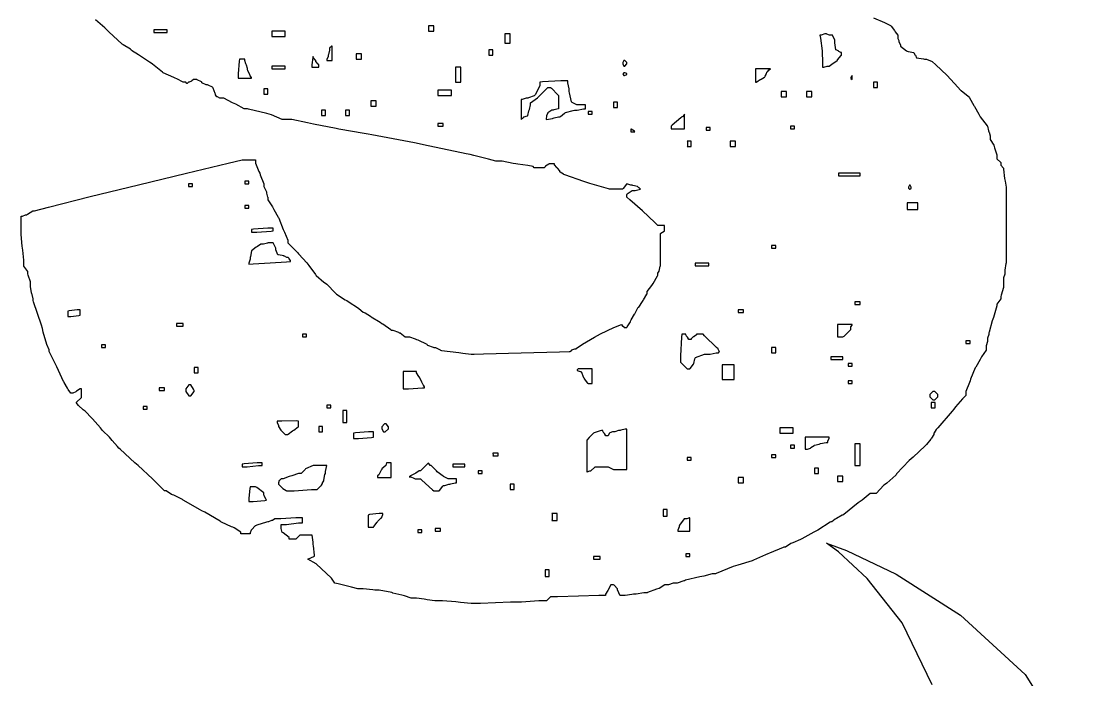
# Model space of a CAD drawing. Extents: x 58 to 299, y 50 to 312.
# Drawn here: x 155.01 to 182.75, y 163.55 to 180.89 of the extents above; entities that cross this region are included whole.
import ezdxf

# ---------------------------------------------------------------- set-up
doc = ezdxf.new("R2010")
doc.units = 0
doc.header["$MEASUREMENT"] = 0

msp = doc.modelspace()

# ---------------------------------------------------------------- linework, layer by layer
at = {"color": 40}
msp.add_lwpolyline([(177.447, 180.976), (177.734, 180.848), (177.896, 180.773), (177.906, 180.763), (177.914, 180.755), (178.002, 180.64), (178.012, 180.622), (178.02, 180.606), (178.083, 180.513), (178.083, 180.482), (178.083, 180.446), (178.083, 180.429), (178.117, 180.376), (178.117, 180.376), (178.117, 180.341), (178.153, 180.261), (178.153, 180.233), (178.161, 180.225), (178.311, 180.103), (178.329, 180.093), (178.355, 180.085), (178.506, 180.057), (178.506, 180.057), (178.506, 180.057), (178.532, 179.997), (178.542, 179.987), (178.55, 179.987), (178.576, 179.917), (178.576, 179.917), (178.576, 179.917), (178.761, 179.891), (178.788, 179.881), (178.84, 179.881), (178.989, 179.82), (178.999, 179.81), (179.077, 179.74), (179.382, 179.454), (179.669, 179.15), (179.74, 179.071), (179.757, 179.062), (179.935, 178.912), (179.953, 178.894), (179.969, 178.868), (180.084, 178.664), (180.093, 178.646), (180.101, 178.638), (180.216, 178.435), (180.233, 178.399), (180.251, 178.365), (180.436, 178.127), (180.446, 178.117), (180.446, 178.117), (180.472, 177.994), (180.482, 177.976), (180.49, 177.96), (180.516, 177.867), (180.516, 177.836), (180.516, 177.774), (180.613, 177.624), (180.622, 177.588), (180.63, 177.553), (180.692, 177.369), (180.692, 177.307), (180.692, 177.263), (180.799, 177.163), (180.799, 177.13), (180.799, 177.096), (180.869, 177.016), (180.869, 176.988), (180.869, 176.988), (180.895, 176.742), (180.905, 176.706), (180.913, 176.671), (180.939, 176.513), (180.939, 176.459), (180.939, 176.213), (180.939, 175.657), (180.939, 175.471), (180.939, 175.234), (180.939, 174.698), (180.939, 174.519), (180.929, 174.502), (180.905, 174.33), (180.905, 174.272), (180.905, 174.228), (180.869, 174.129), (180.869, 174.096), (180.869, 174.061), (180.869, 173.955), (180.869, 173.955), (180.869, 173.877), (180.807, 173.673), (180.799, 173.637), (180.799, 173.576), (180.692, 173.437), (180.692, 173.39), (180.692, 173.39), (180.604, 173.082), (180.586, 173.038), (180.569, 172.993), (180.49, 172.703), (180.482, 172.685), (180.482, 172.641), (180.446, 172.541), (180.446, 172.508), (180.446, 172.456), (180.41, 172.336), (180.41, 172.296), (180.41, 172.226), (180.286, 172.051), (180.269, 172.015), (180.251, 171.981), (180.137, 171.777), (180.129, 171.767), (180.119, 171.759), (180.003, 171.458), (179.987, 171.414), (179.969, 171.37), (179.881, 171.138), (179.881, 171.061), (179.881, 171.034), (179.789, 170.948), (179.608, 170.736), (179.564, 170.674), (179.52, 170.622), (179.139, 170.181), (179.105, 170.145), (179.095, 170.137), (179.043, 170.048), (179.035, 170.039), (179.035, 170.004), (178.973, 169.908), (178.965, 169.898), (178.955, 169.88), (178.84, 169.74), (178.822, 169.722), (178.805, 169.704), (178.488, 169.413), (178.435, 169.369), (178.381, 169.325), (178.055, 168.972), (178.047, 168.945), (178.037, 168.936), (177.799, 168.726), (177.764, 168.698), (177.72, 168.672), (177.515, 168.451), (177.447, 168.451), (177.359, 168.451), (177.147, 168.275), (177.094, 168.239), (177.041, 168.205), (176.662, 167.904), (176.635, 167.886), (176.626, 167.878), (176.476, 167.791), (176.459, 167.782), (176.441, 167.773), (176.349, 167.71), (176.319, 167.71), (176.309, 167.702), (175.982, 167.491), (175.93, 167.463), (175.876, 167.437), (175.559, 167.262), (175.543, 167.253), (175.525, 167.244), (175.321, 167.156), (175.295, 167.146), (175.268, 167.138), (175.129, 167.04), (175.084, 167.04), (175.066, 167.032), (174.705, 166.882), (174.661, 166.864), (174.607, 166.838), (174.289, 166.697), (174.272, 166.688), (174.254, 166.679), (173.874, 166.565), (173.813, 166.547), (173.751, 166.529), (173.301, 166.344), (173.284, 166.335), (173.196, 166.335), (172.984, 166.274), (172.931, 166.265), (172.878, 166.256), (172.499, 166.168), (172.472, 166.158), (172.455, 166.15), (172.282, 166.088), (172.226, 166.088), (172.172, 166.088), (172.054, 166.052), (172.015, 166.052), (171.953, 166.052), (171.801, 165.956), (171.767, 165.946), (171.731, 165.938), (171.494, 165.851), (171.486, 165.842), (171.398, 165.842), (171.199, 165.806), (171.133, 165.806), (171.089, 165.797), (170.91, 165.77), (170.851, 165.77), (170.851, 165.77), (170.815, 165.77), (170.815, 165.77), (170.815, 165.77), (170.78, 165.77), (170.78, 165.77), (170.771, 165.779), (170.717, 165.895), (170.708, 165.912), (170.708, 165.947), (170.62, 166.044), (170.604, 166.052), (170.604, 166.052), (170.568, 166.052), (170.568, 166.052), (170.568, 166.052), (170.532, 166.052), (170.532, 166.052), (170.532, 166.052), (170.47, 165.93), (170.462, 165.912), (170.452, 165.895), (170.392, 165.801), (170.392, 165.77), (170.214, 165.77), (169.68, 165.753), (169.128, 165.735), (168.945, 165.735), (168.935, 165.727), (168.848, 165.639), (168.84, 165.629), (168.636, 165.629), (168.18, 165.593), (168.028, 165.593), (167.896, 165.593), (167.499, 165.577), (167.102, 165.559), (166.97, 165.559), (166.854, 165.559), (166.572, 165.585), (166.511, 165.593), (166.449, 165.603), (166.098, 165.629), (165.982, 165.629), (165.902, 165.629), (165.699, 165.657), (165.665, 165.665), (165.621, 165.675), (165.414, 165.699), (165.347, 165.699), (165.275, 165.699), (165.099, 165.761), (165.064, 165.77), (165.028, 165.779), (164.791, 165.833), (164.783, 165.842), (164.765, 165.851), (164.434, 165.912), (164.324, 165.912), (164.27, 165.921), (164.018, 165.946), (163.935, 165.946), (163.878, 165.946), (163.705, 165.991), (163.354, 166.072), (163.266, 166.088), (163.178, 166.22), (162.781, 166.605), (162.56, 166.723), (162.56, 166.723), (162.56, 166.723), (162.56, 166.723), (162.737, 166.802), (162.737, 166.828), (162.737, 166.828), (162.709, 167.076), (162.701, 167.11), (162.701, 167.173), (162.675, 167.357), (162.667, 167.357), (162.667, 167.357), (162.534, 167.357), (162.49, 167.357), (162.454, 167.357), (162.374, 167.357), (162.348, 167.357), (162.338, 167.349), (162.25, 167.262), (162.242, 167.253), (162.242, 167.253), (162.208, 167.253), (162.208, 167.253), (162.172, 167.253), (162.092, 167.253), (162.065, 167.253), (162.065, 167.297), (161.907, 167.421), (161.889, 167.429), (161.879, 167.429), (161.855, 167.535), (161.855, 167.569), (161.855, 167.587), (161.855, 167.627), (161.855, 167.64), (161.995, 167.64), (162.312, 167.676), (162.418, 167.676), (162.418, 167.711), (162.418, 167.79), (162.418, 167.816), (162.242, 167.816), (161.845, 167.782), (161.713, 167.782), (161.687, 167.782), (161.627, 167.746), (161.608, 167.746), (161.598, 167.738), (161.525, 167.71), (161.502, 167.71), (161.466, 167.702), (161.218, 167.615), (161.183, 167.605), (161.174, 167.597), (161.087, 167.509), (161.079, 167.499), (161.069, 167.491), (161.043, 167.418), (161.043, 167.393), (161.007, 167.393), (160.929, 167.393), (160.903, 167.393), (160.875, 167.393), (160.816, 167.393), (160.796, 167.393), (160.796, 167.437), (160.619, 167.553), (160.584, 167.569), (160.548, 167.579), (160.284, 167.702), (160.267, 167.71), (160.249, 167.728), (159.843, 167.958), (159.772, 167.992), (159.702, 168.028), (159.296, 168.267), (159.279, 168.275), (159.261, 168.293), (159.031, 168.407), (158.997, 168.415), (158.969, 168.425), (158.831, 168.522), (158.786, 168.522), (158.768, 168.54), (158.538, 168.77), (158.503, 168.804), (158.467, 168.84), (158.089, 169.193), (158.044, 169.227), (158, 169.263), (157.62, 169.616), (157.585, 169.65), (157.55, 169.686), (157.409, 169.846), (157.339, 169.933), (157.339, 169.933), (157.339, 169.933), (157.153, 170.111), (157.127, 170.145), (157.1, 170.181), (156.888, 170.419), (156.88, 170.428), (156.87, 170.437), (156.695, 170.622), (156.669, 170.638), (156.641, 170.656), (156.523, 170.772), (156.457, 170.851), (156.457, 170.851), (156.457, 170.851), (156.597, 170.983), (156.597, 171.027), (156.597, 171.071), (156.597, 171.17), (156.597, 171.203), (156.562, 171.203), (156.465, 171.143), (156.457, 171.133), (156.447, 171.125), (156.374, 171.097), (156.351, 171.097), (156.323, 171.097), (156.253, 171.187), (156.245, 171.203), (156.235, 171.221), (156.148, 171.371), (156.14, 171.38), (156.13, 171.398), (155.954, 171.786), (155.928, 171.839), (155.9, 171.892), (155.751, 172.192), (155.751, 172.192), (155.751, 172.237), (155.689, 172.372), (155.592, 172.703), (155.575, 172.791), (155.547, 172.879), (155.337, 173.496), (155.328, 173.531), (155.328, 173.575), (155.301, 173.691), (155.292, 173.707), (155.283, 173.735), (155.258, 173.9), (155.258, 173.955), (155.258, 174.026), (155.195, 174.202), (155.186, 174.236), (155.186, 174.298), (155.082, 174.439), (155.082, 174.485), (155.082, 174.59), (155.054, 174.855), (155.046, 174.908), (155.036, 174.961), (155.01, 175.266), (155.01, 175.367), (155.01, 175.42), (155.01, 175.539), (155.01, 175.577), (155.01, 175.621), (155.01, 175.72), (155.01, 175.754), (155.044, 175.754), (155.125, 175.79), (155.152, 175.79), (155.178, 175.808), (155.316, 175.896), (155.363, 175.896), (155.73, 175.991), (156.832, 176.269), (158.097, 176.579), (159.36, 176.882), (160.463, 177.147), (160.831, 177.235), (160.919, 177.235), (161.117, 177.235), (161.183, 177.235), (161.183, 177.147), (161.272, 176.926), (161.29, 176.882), (161.306, 176.838), (161.396, 176.607), (161.396, 176.529), (161.396, 176.529), (161.457, 176.407), (161.466, 176.389), (161.466, 176.354), (161.492, 176.248), (161.502, 176.248), (161.502, 176.178), (161.624, 176.002), (161.642, 175.966), (161.659, 175.931), (161.775, 175.729), (161.785, 175.719), (161.793, 175.701), (161.907, 175.402), (161.925, 175.367), (161.942, 175.332), (162.031, 175.12), (162.031, 175.048), (162.039, 175.04), (162.286, 174.793), (162.314, 174.765), (162.322, 174.749), (162.533, 174.52), (162.56, 174.485), (162.586, 174.45), (162.761, 174.22), (162.771, 174.202), (162.779, 174.194), (162.983, 174.017), (163.019, 173.99), (163.054, 173.964), (163.282, 173.725), (163.3, 173.707), (163.309, 173.699), (163.539, 173.549), (163.583, 173.531), (163.617, 173.505), (163.891, 173.33), (163.901, 173.32), (163.901, 173.32), (164.014, 173.223), (164.042, 173.214), (164.068, 173.206), (164.209, 173.118), (164.218, 173.108), (164.226, 173.1), (164.465, 172.959), (164.501, 172.931), (164.535, 172.915), (164.738, 172.765), (164.747, 172.755), (164.799, 172.755), (164.942, 172.703), (164.96, 172.685), (164.986, 172.677), (165.123, 172.579), (165.17, 172.579), (165.231, 172.579), (165.381, 172.526), (165.417, 172.508), (165.451, 172.5), (165.69, 172.386), (165.699, 172.368), (165.708, 172.359), (165.858, 172.306), (165.876, 172.296), (165.92, 172.296), (166.043, 172.236), (166.052, 172.226), (166.078, 172.218), (166.528, 172.165), (166.581, 172.156), (166.634, 172.147), (166.858, 172.12), (166.934, 172.12), (167.181, 172.129), (168.173, 172.156), (169.183, 172.183), (169.44, 172.192), (169.456, 172.192), (169.5, 172.218), (169.51, 172.226), (169.51, 172.236), (169.588, 172.262), (169.616, 172.262), (169.624, 172.271), (169.791, 172.386), (170.1, 172.57), (170.179, 172.615), (170.258, 172.659), (170.616, 172.823), (170.815, 172.897), (170.815, 172.897), (170.815, 172.897), (170.841, 172.861), (170.851, 172.861), (170.859, 172.861), (170.885, 172.825), (170.885, 172.825), (170.885, 172.825), (170.921, 172.825), (170.921, 172.825), (170.957, 172.825), (170.965, 172.835), (171.052, 172.975), (171.061, 173.002), (171.07, 173.02), (171.158, 173.17), (171.167, 173.178), (171.176, 173.196), (171.249, 173.354), (171.274, 173.354), (171.274, 173.354), (171.362, 173.505), (171.38, 173.531), (171.396, 173.549), (171.476, 173.699), (171.486, 173.707), (171.486, 173.769), (171.608, 173.929), (171.626, 173.955), (171.643, 173.982), (171.757, 174.185), (171.767, 174.202), (171.767, 174.236), (171.767, 174.254), (171.803, 174.308), (171.803, 174.308), (171.803, 174.308), (171.829, 174.432), (171.839, 174.449), (171.839, 174.661), (171.839, 175.136), (171.839, 175.295), (171.847, 175.304), (171.934, 175.358), (171.943, 175.367), (171.943, 175.402), (171.943, 175.481), (171.943, 175.507), (171.899, 175.507), (171.8, 175.507), (171.767, 175.507), (171.687, 175.587), (171.362, 175.891), (171.035, 176.178), (170.957, 176.248), (170.957, 176.283), (170.957, 176.319), (170.965, 176.337), (171.09, 176.425), (171.133, 176.425), (171.177, 176.425), (171.31, 176.459), (171.31, 176.459), (171.31, 176.459), (171.282, 176.495), (171.274, 176.495), (171.238, 176.529), (171.238, 176.529), (171.114, 176.557), (171.097, 176.565), (171.061, 176.565), (170.957, 176.601), (170.957, 176.601), (170.947, 176.593), (170.859, 176.477), (170.851, 176.459), (170.815, 176.459), (170.735, 176.459), (170.708, 176.459), (170.655, 176.459), (170.536, 176.459), (170.498, 176.459), (170.47, 176.469), (169.977, 176.609), (169.898, 176.635), (169.818, 176.663), (169.324, 176.839), (169.297, 176.848), (169.288, 176.857), (169.201, 176.91), (169.193, 176.918), (169.193, 176.946), (169.129, 177.016), (169.121, 177.024), (169.111, 177.034), (169.051, 177.107), (169.051, 177.13), (169.023, 177.13), (168.964, 177.13), (168.945, 177.13), (168.945, 177.13), (168.91, 177.13), (168.91, 177.13), (168.9, 177.122), (168.812, 177.068), (168.804, 177.058), (168.804, 177.05), (168.777, 177.024), (168.768, 177.024), (168.742, 177.024), (168.683, 177.024), (168.664, 177.024), (168.628, 177.024), (168.548, 177.024), (168.522, 177.024), (168.512, 177.024), (168.487, 177.058), (168.487, 177.058), (168.487, 177.058), (168.349, 177.082), (168.089, 177.122), (168.028, 177.13), (167.966, 177.14), (167.669, 177.201), (167.569, 177.201), (167.506, 177.201), (167.317, 177.25), (166.925, 177.351), (166.828, 177.377), (166.722, 177.395), (165.603, 177.633), (165.489, 177.66), (165.365, 177.686), (164.244, 177.89), (164.148, 177.906), (164.042, 177.924), (163.371, 178.038), (163.336, 178.047), (163.3, 178.056), (162.709, 178.171), (162.631, 178.189), (162.55, 178.206), (162.133, 178.293), (161.995, 178.293), (161.879, 178.293), (161.598, 178.419), (161.536, 178.435), (161.475, 178.453), (160.999, 178.568), (160.973, 178.576), (160.885, 178.576), (160.664, 178.7), (160.62, 178.718), (160.576, 178.736), (160.345, 178.858), (160.267, 178.858), (160.24, 178.858), (160.181, 178.894), (160.161, 178.894), (160.161, 178.894), (160.125, 178.948), (160.125, 178.965), (160.116, 178.983), (160.063, 179.124), (160.055, 179.141), (160.045, 179.15), (159.931, 179.203), (159.915, 179.211), (159.879, 179.211), (159.772, 179.265), (159.772, 179.281), (159.755, 179.291), (159.649, 179.343), (159.632, 179.352), (159.632, 179.352), (159.596, 179.352), (159.596, 179.352), (159.596, 179.352), (159.562, 179.352), (159.562, 179.352), (159.544, 179.352), (159.504, 179.317), (159.492, 179.317), (159.492, 179.309), (159.438, 179.281), (159.42, 179.281), (159.42, 179.281), (159.385, 179.247), (159.385, 179.247), (159.375, 179.247), (159.349, 179.281), (159.349, 179.281), (159.278, 179.281), (159.111, 179.371), (159.067, 179.388), (159.031, 179.405), (158.75, 179.528), (158.75, 179.528), (158.732, 179.538), (158.467, 179.75), (158.433, 179.776), (158.389, 179.802), (158.123, 179.979), (158.115, 179.987), (158.097, 179.997), (157.92, 180.111), (157.904, 180.129), (157.886, 180.147), (157.7, 180.261), (157.692, 180.269), (157.674, 180.279), (157.321, 180.606), (157.269, 180.658), (157.215, 180.712), (156.972, 180.919)], dxfattribs=at)
for points in [[(158.503, 180.586), (158.592, 180.586), (158.79, 180.586), (158.856, 180.586), (158.856, 180.604), (158.856, 180.645), (158.856, 180.658), (158.768, 180.658), (158.569, 180.658), (158.503, 180.658), (158.503, 180.64), (158.503, 180.586), (158.503, 180.586)], [(161.608, 180.482), (161.696, 180.482), (161.895, 180.482), (161.961, 180.482), (161.961, 180.517), (161.961, 180.596), (161.961, 180.622), (161.873, 180.622), (161.674, 180.622), (161.608, 180.622), (161.608, 180.588), (161.608, 180.509), (161.608, 180.482)], [(165.735, 180.622), (165.77, 180.622), (165.848, 180.622), (165.876, 180.622), (165.876, 180.622), (165.876, 180.728), (165.876, 180.763), (165.84, 180.763), (165.761, 180.763), (165.735, 180.763), (165.735, 180.728), (165.735, 180.65), (165.735, 180.622)], [(167.746, 180.305), (167.78, 180.305), (167.859, 180.305), (167.886, 180.305), (167.886, 180.367), (167.886, 180.507), (167.886, 180.552), (167.851, 180.552), (167.772, 180.552), (167.746, 180.552), (167.746, 180.491), (167.746, 180.352), (167.746, 180.305)], [(176.106, 179.67), (176.141, 179.67), (176.23, 179.696), (176.248, 179.704), (176.283, 179.704), (176.389, 179.776), (176.389, 179.776), (176.389, 179.776), (176.485, 179.838), (176.495, 179.846), (176.503, 179.864), (176.591, 179.979), (176.601, 179.987), (176.601, 180.023), (176.601, 180.057), (176.583, 180.057), (176.538, 180.085), (176.529, 180.093), (176.529, 180.103), (176.459, 180.129), (176.459, 180.129), (176.459, 180.129), (176.433, 180.314), (176.425, 180.34), (176.425, 180.384), (176.371, 180.516), (176.353, 180.516), (176.353, 180.516), (176.319, 180.516), (176.319, 180.516), (176.291, 180.516), (176.221, 180.544), (176.213, 180.552), (176.168, 180.552), (176.069, 180.516), (176.036, 180.516), (176.053, 180.438), (176.097, 180.107), (176.106, 179.78), (176.106, 179.67)], [(163.124, 180.163), (163.124, 180.119), (163.098, 180.005), (163.09, 179.987), (163.09, 179.953), (163.054, 179.874), (163.054, 179.846), (163.088, 179.846), (163.168, 179.846), (163.196, 179.846), (163.196, 179.944), (163.196, 180.162), (163.196, 180.233), (163.186, 180.225), (163.132, 180.173), (163.124, 180.163)], [(163.829, 179.881), (163.864, 179.881), (163.944, 179.881), (163.971, 179.881), (163.971, 179.881), (163.971, 179.988), (163.971, 180.023), (163.935, 180.023), (163.856, 180.023), (163.829, 180.023), (163.829, 179.988), (163.829, 179.909), (163.829, 179.881)], [(167.323, 179.987), (167.349, 179.987), (167.408, 179.987), (167.429, 179.987), (167.429, 179.987), (167.429, 180.094), (167.429, 180.129), (167.401, 180.129), (167.342, 180.129), (167.323, 180.129), (167.323, 180.094), (167.323, 180.014), (167.323, 179.987)], [(160.726, 179.388), (160.814, 179.388), (161.013, 179.388), (161.079, 179.388), (161.079, 179.405), (161.043, 179.445), (161.043, 179.458), (161.034, 179.468), (160.981, 179.582), (160.973, 179.6), (160.973, 179.636), (160.945, 179.724), (160.937, 179.74), (160.927, 179.758), (160.903, 179.851), (160.903, 179.881), (160.875, 179.881), (160.816, 179.881), (160.796, 179.881), (160.796, 179.881), (160.76, 179.881), (160.76, 179.881), (160.751, 179.828), (160.726, 179.498), (160.726, 179.388)], [(162.667, 179.67), (162.711, 179.67), (162.81, 179.67), (162.843, 179.67), (162.843, 179.688), (162.843, 179.728), (162.843, 179.74), (162.833, 179.75), (162.771, 179.823), (162.771, 179.846), (162.761, 179.856), (162.701, 179.929), (162.701, 179.953), (162.691, 179.926), (162.667, 179.735), (162.667, 179.67)], [(170.957, 179.776), (170.957, 179.794), (170.903, 179.846), (170.885, 179.846), (170.875, 179.846), (170.851, 179.794), (170.851, 179.776), (170.851, 179.758), (170.875, 179.704), (170.885, 179.704), (170.903, 179.704), (170.957, 179.758), (170.957, 179.776)], [(161.608, 179.634), (161.696, 179.634), (161.895, 179.634), (161.961, 179.634), (161.961, 179.652), (161.961, 179.692), (161.961, 179.704), (161.873, 179.704), (161.674, 179.704), (161.608, 179.704), (161.608, 179.688), (161.608, 179.648), (161.608, 179.634)], [(166.441, 179.281), (166.475, 179.281), (166.554, 179.281), (166.581, 179.281), (166.581, 179.379), (166.581, 179.598), (166.581, 179.67), (166.546, 179.67), (166.467, 179.67), (166.441, 179.67), (166.441, 179.573), (166.441, 179.354), (166.441, 179.281)], [(170.957, 179.494), (170.957, 179.503), (170.903, 179.528), (170.885, 179.528), (170.875, 179.528), (170.851, 179.494), (170.851, 179.494), (170.851, 179.494), (170.875, 179.458), (170.885, 179.458), (170.896, 179.454), (170.957, 179.484), (170.957, 179.494)], [(174.342, 179.281), (174.359, 179.281), (174.403, 179.309), (174.413, 179.317), (174.413, 179.317), (174.467, 179.352), (174.485, 179.352), (174.493, 179.361), (174.579, 179.415), (174.589, 179.423), (174.597, 179.433), (174.625, 179.479), (174.625, 179.494), (174.625, 179.494), (174.651, 179.556), (174.661, 179.564), (174.669, 179.564), (174.695, 179.6), (174.695, 179.6), (174.704, 179.6), (174.731, 179.634), (174.731, 179.634), (174.633, 179.634), (174.414, 179.634), (174.342, 179.634), (174.342, 179.546), (174.342, 179.348), (174.342, 179.281)], [(168.169, 178.293), (168.177, 178.293), (168.205, 178.329), (168.205, 178.329), (168.213, 178.329), (168.239, 178.357), (168.239, 178.365), (168.239, 178.365), (168.336, 178.391), (168.345, 178.399), (168.345, 178.399), (168.371, 178.524), (168.381, 178.542), (168.389, 178.559), (168.415, 178.682), (168.415, 178.682), (168.415, 178.736), (168.6, 178.868), (168.628, 178.894), (168.654, 178.92), (168.856, 179.124), (168.874, 179.141), (168.874, 179.141), (168.91, 179.141), (168.91, 179.141), (168.91, 179.141), (168.945, 179.141), (168.945, 179.141), (168.971, 179.124), (169.139, 178.947), (169.157, 178.929), (169.157, 178.884), (169.157, 178.785), (169.157, 178.752), (169.157, 178.708), (169.157, 178.609), (169.157, 178.576), (169.157, 178.576), (169.033, 178.551), (169.017, 178.542), (168.981, 178.542), (168.874, 178.47), (168.874, 178.47), (168.874, 178.47), (168.843, 178.395), (168.83, 178.303), (168.84, 178.293), (168.84, 178.293), (168.999, 178.321), (169.017, 178.329), (169.043, 178.339), (169.154, 178.365), (169.193, 178.365), (169.209, 178.375), (169.315, 178.461), (169.333, 178.47), (169.341, 178.479), (169.544, 178.533), (169.58, 178.542), (169.65, 178.542), (169.809, 178.576), (169.863, 178.576), (169.863, 178.594), (169.863, 178.634), (169.863, 178.646), (169.863, 178.682), (169.818, 178.682), (169.719, 178.682), (169.686, 178.682), (169.642, 178.682), (169.518, 178.744), (169.51, 178.752), (169.5, 178.762), (169.448, 179), (169.44, 179.035), (169.44, 179.106), (169.404, 179.265), (169.404, 179.317), (169.218, 179.317), (168.734, 179.291), (168.664, 179.281), (168.664, 179.193), (168.548, 178.956), (168.522, 178.929), (168.512, 178.92), (168.362, 178.868), (168.345, 178.858), (168.301, 178.858), (168.202, 178.822), (168.169, 178.822), (168.169, 178.69), (168.169, 178.393), (168.169, 178.293)], [(176.882, 179.458), (176.882, 179.458), (176.848, 179.405), (176.848, 179.388), (176.848, 179.379), (176.882, 179.352), (176.882, 179.352), (176.882, 179.352), (176.882, 179.458), (176.882, 179.458)], [(177.447, 179.141), (177.473, 179.141), (177.533, 179.141), (177.553, 179.141), (177.553, 179.177), (177.553, 179.255), (177.553, 179.281), (177.526, 179.281), (177.467, 179.281), (177.447, 179.281), (177.447, 179.247), (177.447, 179.168), (177.447, 179.141)], [(161.396, 178.965), (161.422, 178.965), (161.481, 178.965), (161.502, 178.965), (161.502, 179), (161.502, 179.079), (161.502, 179.105), (161.475, 179.105), (161.415, 179.105), (161.396, 179.105), (161.396, 179.071), (161.396, 178.992), (161.396, 178.965)], [(165.982, 178.929), (166.07, 178.929), (166.269, 178.929), (166.335, 178.929), (166.335, 178.929), (166.335, 179.036), (166.335, 179.071), (166.247, 179.071), (166.048, 179.071), (165.982, 179.071), (165.982, 179.036), (165.982, 178.956), (165.982, 178.929)], [(175.014, 178.894), (175.048, 178.894), (175.127, 178.894), (175.154, 178.894), (175.154, 178.93), (175.154, 179.009), (175.154, 179.035), (175.118, 179.035), (175.04, 179.035), (175.014, 179.035), (175.014, 179), (175.014, 178.922), (175.014, 178.894)], [(175.683, 178.894), (175.718, 178.894), (175.796, 178.894), (175.824, 178.894), (175.824, 178.93), (175.824, 179.009), (175.824, 179.035), (175.788, 179.035), (175.709, 179.035), (175.683, 179.035), (175.683, 179), (175.683, 178.922), (175.683, 178.894)], [(164.218, 178.646), (164.253, 178.646), (164.331, 178.646), (164.358, 178.646), (164.358, 178.646), (164.358, 178.754), (164.358, 178.788), (164.323, 178.788), (164.244, 178.788), (164.218, 178.788), (164.218, 178.754), (164.218, 178.674), (164.218, 178.646)], [(170.604, 178.612), (170.63, 178.612), (170.688, 178.612), (170.708, 178.612), (170.708, 178.647), (170.708, 178.726), (170.708, 178.752), (170.682, 178.752), (170.623, 178.752), (170.604, 178.752), (170.604, 178.718), (170.604, 178.639), (170.604, 178.612)], [(162.913, 178.399), (162.939, 178.399), (162.999, 178.399), (163.019, 178.399), (163.019, 178.399), (163.019, 178.507), (163.019, 178.542), (162.991, 178.542), (162.932, 178.542), (162.913, 178.542), (162.913, 178.507), (162.913, 178.427), (162.913, 178.399)], [(163.548, 178.399), (163.575, 178.399), (163.632, 178.399), (163.653, 178.399), (163.653, 178.399), (163.653, 178.507), (163.653, 178.542), (163.627, 178.542), (163.568, 178.542), (163.548, 178.542), (163.548, 178.507), (163.548, 178.427), (163.548, 178.399)], [(169.933, 178.435), (169.959, 178.435), (170.018, 178.435), (170.039, 178.435), (170.039, 178.453), (170.039, 178.493), (170.039, 178.506), (170.011, 178.506), (169.952, 178.506), (169.933, 178.506), (169.933, 178.489), (169.933, 178.449), (169.933, 178.435)], [(172.402, 178.365), (172.375, 178.339), (172.146, 178.145), (172.12, 178.117), (172.12, 178.101), (172.12, 178.06), (172.12, 178.047), (172.208, 178.047), (172.406, 178.047), (172.472, 178.047), (172.472, 178.145), (172.472, 178.364), (172.472, 178.435), (172.463, 178.419), (172.417, 178.365), (172.402, 178.365)], [(165.982, 178.117), (166.017, 178.117), (166.095, 178.117), (166.122, 178.117), (166.122, 178.135), (166.122, 178.176), (166.122, 178.189), (166.087, 178.189), (166.008, 178.189), (165.982, 178.189), (165.982, 178.171), (165.982, 178.131), (165.982, 178.117)], [(173.038, 178.012), (173.064, 178.012), (173.123, 178.012), (173.144, 178.012), (173.144, 178.03), (173.144, 178.07), (173.144, 178.083), (173.116, 178.083), (173.057, 178.083), (173.038, 178.083), (173.038, 178.083), (173.038, 178.03), (173.038, 178.012)], [(175.26, 178.047), (175.286, 178.047), (175.346, 178.047), (175.367, 178.047), (175.367, 178.065), (175.367, 178.104), (175.367, 178.117), (175.339, 178.117), (175.279, 178.117), (175.26, 178.117), (175.26, 178.117), (175.26, 178.065), (175.26, 178.047)], [(171.061, 177.976), (171.088, 177.976), (171.147, 177.976), (171.167, 177.976), (171.158, 177.986), (171.07, 178.038), (171.061, 178.047), (171.061, 178.047), (171.061, 177.994), (171.061, 177.976)], [(172.544, 177.588), (172.57, 177.588), (172.628, 177.588), (172.649, 177.588), (172.649, 177.588), (172.649, 177.695), (172.649, 177.73), (172.623, 177.73), (172.563, 177.73), (172.544, 177.73), (172.552, 177.713), (172.552, 177.598), (172.544, 177.588)], [(173.673, 177.588), (173.707, 177.588), (173.786, 177.588), (173.813, 177.588), (173.813, 177.588), (173.813, 177.695), (173.813, 177.73), (173.778, 177.73), (173.699, 177.73), (173.673, 177.73), (173.673, 177.695), (173.673, 177.615), (173.673, 177.588)], [(176.529, 176.812), (176.67, 176.812), (176.988, 176.812), (177.094, 176.812), (177.094, 176.83), (177.094, 176.87), (177.094, 176.882), (176.953, 176.882), (176.634, 176.882), (176.529, 176.882), (176.529, 176.882), (176.529, 176.83), (176.529, 176.812)], [(159.42, 176.529), (159.446, 176.529), (159.505, 176.529), (159.526, 176.529), (159.526, 176.547), (159.526, 176.589), (159.526, 176.601), (159.498, 176.601), (159.439, 176.601), (159.42, 176.601), (159.42, 176.601), (159.42, 176.547), (159.42, 176.529)], [(160.903, 176.601), (160.929, 176.601), (160.987, 176.601), (161.007, 176.601), (161.007, 176.619), (161.007, 176.659), (161.007, 176.671), (160.981, 176.671), (160.922, 176.671), (160.903, 176.671), (160.903, 176.671), (160.903, 176.619), (160.903, 176.601)], [(178.435, 176.495), (178.435, 176.513), (178.408, 176.565), (178.399, 176.565), (178.39, 176.565), (178.365, 176.513), (178.365, 176.495), (178.365, 176.487), (178.39, 176.459), (178.399, 176.459), (178.399, 176.459), (178.435, 176.487), (178.435, 176.495)], [(160.903, 175.966), (160.929, 175.966), (160.987, 175.966), (161.007, 175.966), (161.007, 175.984), (161.007, 176.024), (161.007, 176.036), (160.981, 176.036), (160.922, 176.036), (160.903, 176.036), (160.903, 176.036), (160.903, 175.984), (160.903, 175.966)], [(178.329, 175.93), (178.399, 175.93), (178.558, 175.93), (178.612, 175.93), (178.612, 175.974), (178.612, 176.073), (178.612, 176.106), (178.54, 176.106), (178.381, 176.106), (178.329, 176.106), (178.329, 176.062), (178.329, 175.963), (178.329, 175.93)], [(161.079, 175.331), (161.219, 175.331), (161.589, 175.358), (161.642, 175.367), (161.642, 175.384), (161.642, 175.424), (161.642, 175.437), (161.501, 175.437), (161.131, 175.411), (161.079, 175.401), (161.079, 175.384), (161.079, 175.344), (161.079, 175.331)], [(161.36, 175.014), (161.324, 175.014), (161.236, 174.952), (161.219, 174.942), (161.201, 174.934), (161.079, 174.837), (161.079, 174.837), (161.079, 174.837), (161.051, 174.687), (161.043, 174.661), (161.043, 174.617), (161.007, 174.517), (161.007, 174.485), (161.122, 174.494), (161.567, 174.52), (161.995, 174.546), (162.101, 174.555), (162.101, 174.589), (162.065, 174.625), (162.065, 174.635), (162.039, 174.661), (162.031, 174.661), (162.004, 174.661), (161.944, 174.695), (161.925, 174.695), (161.925, 174.705), (161.785, 174.731), (161.785, 174.731), (161.767, 174.731), (161.713, 174.863), (161.713, 174.908), (161.703, 174.926), (161.642, 175.048), (161.642, 175.048), (161.607, 175.048), (161.528, 175.048), (161.502, 175.048), (161.492, 175.04), (161.393, 175.014), (161.36, 175.014)], [(174.765, 174.908), (174.792, 174.908), (174.851, 174.908), (174.872, 174.908), (174.872, 174.926), (174.872, 174.965), (174.872, 174.978), (174.844, 174.978), (174.785, 174.978), (174.765, 174.978), (174.765, 174.961), (174.765, 174.921), (174.765, 174.908)], [(172.755, 174.449), (172.843, 174.449), (173.042, 174.449), (173.108, 174.449), (173.108, 174.467), (173.108, 174.506), (173.108, 174.519), (173.02, 174.519), (172.821, 174.519), (172.755, 174.519), (172.755, 174.502), (172.755, 174.462), (172.755, 174.449)], [(176.954, 173.426), (176.988, 173.426), (177.067, 173.426), (177.094, 173.426), (177.094, 173.444), (177.094, 173.484), (177.094, 173.496), (177.058, 173.496), (176.98, 173.496), (176.954, 173.496), (176.954, 173.48), (176.954, 173.44), (176.954, 173.426)], [(156.245, 173.108), (156.323, 173.108), (156.527, 173.135), (156.563, 173.144), (156.563, 173.179), (156.563, 173.258), (156.563, 173.284), (156.483, 173.284), (156.279, 173.259), (156.245, 173.25), (156.245, 173.215), (156.245, 173.135), (156.245, 173.108)], [(173.883, 173.214), (173.918, 173.214), (173.998, 173.214), (174.026, 173.214), (174.026, 173.232), (174.026, 173.272), (174.026, 173.284), (173.99, 173.284), (173.91, 173.284), (173.883, 173.284), (173.883, 173.284), (173.883, 173.232), (173.883, 173.214)], [(159.103, 172.861), (159.147, 172.861), (159.246, 172.861), (159.279, 172.861), (159.279, 172.879), (159.279, 172.919), (159.279, 172.931), (159.235, 172.931), (159.136, 172.931), (159.103, 172.931), (159.103, 172.915), (159.103, 172.875), (159.103, 172.861)], [(176.495, 172.579), (176.529, 172.579), (176.608, 172.579), (176.635, 172.579), (176.67, 172.597), (176.848, 172.769), (176.848, 172.825), (176.848, 172.843), (176.882, 172.884), (176.882, 172.897), (176.784, 172.897), (176.567, 172.897), (176.495, 172.897), (176.495, 172.818), (176.495, 172.639), (176.495, 172.579)], [(162.418, 172.579), (162.445, 172.579), (162.504, 172.579), (162.524, 172.579), (162.524, 172.597), (162.524, 172.636), (162.524, 172.649), (162.497, 172.649), (162.438, 172.649), (162.418, 172.649), (162.418, 172.649), (162.418, 172.597), (162.418, 172.579)], [(172.368, 171.909), (172.384, 171.892), (172.526, 171.751), (172.544, 171.733), (172.544, 171.733), (172.579, 171.733), (172.579, 171.733), (172.615, 171.733), (172.623, 171.742), (172.711, 171.856), (172.721, 171.873), (172.721, 171.873), (172.745, 171.997), (172.755, 172.015), (172.763, 172.033), (172.995, 172.12), (173.073, 172.12), (173.144, 172.12), (173.301, 172.156), (173.354, 172.156), (173.363, 172.156), (173.39, 172.192), (173.39, 172.192), (173.381, 172.201), (173.354, 172.247), (173.354, 172.262), (173.31, 172.297), (173.002, 172.605), (172.967, 172.649), (172.967, 172.649), (172.931, 172.649), (172.931, 172.649), (172.896, 172.649), (172.817, 172.649), (172.791, 172.649), (172.791, 172.633), (172.729, 172.588), (172.721, 172.579), (172.703, 172.579), (172.649, 172.526), (172.649, 172.508), (172.649, 172.508), (172.615, 172.508), (172.615, 172.508), (172.615, 172.508), (172.579, 172.508), (172.579, 172.508), (172.579, 172.526), (172.552, 172.57), (172.544, 172.579), (172.534, 172.579), (172.508, 172.633), (172.508, 172.649), (172.481, 172.649), (172.422, 172.649), (172.402, 172.649), (172.393, 172.57), (172.368, 172.074), (172.368, 171.909)], [(157.127, 172.296), (157.153, 172.296), (157.212, 172.296), (157.233, 172.296), (157.233, 172.314), (157.233, 172.355), (157.233, 172.368), (157.205, 172.368), (157.146, 172.368), (157.127, 172.368), (157.127, 172.35), (157.127, 172.31), (157.127, 172.296)], [(174.765, 172.156), (174.792, 172.156), (174.851, 172.156), (174.872, 172.156), (174.872, 172.156), (174.872, 172.262), (174.872, 172.296), (174.844, 172.296), (174.785, 172.296), (174.765, 172.296), (174.765, 172.262), (174.765, 172.183), (174.765, 172.156)], [(179.881, 172.402), (179.907, 172.402), (179.966, 172.402), (179.987, 172.402), (179.987, 172.42), (179.987, 172.46), (179.987, 172.472), (179.959, 172.472), (179.9, 172.472), (179.881, 172.472), (179.881, 172.472), (179.881, 172.42), (179.881, 172.402)], [(176.319, 171.979), (176.397, 171.979), (176.575, 171.979), (176.635, 171.979), (176.635, 171.997), (176.635, 172.037), (176.635, 172.049), (176.556, 172.049), (176.378, 172.049), (176.319, 172.049), (176.319, 172.033), (176.319, 171.993), (176.319, 171.979)], [(159.562, 171.626), (159.588, 171.626), (159.647, 171.626), (159.668, 171.626), (159.668, 171.626), (159.668, 171.733), (159.668, 171.767), (159.64, 171.767), (159.581, 171.767), (159.562, 171.767), (159.57, 171.751), (159.562, 171.658), (159.562, 171.626)], [(169.65, 171.697), (169.65, 171.688), (169.729, 171.662), (169.756, 171.662), (169.756, 171.662), (169.817, 171.504), (169.827, 171.486), (169.835, 171.468), (169.923, 171.354), (169.933, 171.344), (169.959, 171.344), (170.018, 171.344), (170.039, 171.344), (170.039, 171.442), (170.039, 171.661), (170.039, 171.733), (169.951, 171.733), (169.752, 171.733), (169.686, 171.733), (169.677, 171.733), (169.65, 171.706), (169.65, 171.697)], [(173.46, 171.45), (173.539, 171.45), (173.718, 171.45), (173.779, 171.45), (173.779, 171.548), (173.779, 171.767), (173.779, 171.839), (173.699, 171.839), (173.52, 171.839), (173.46, 171.839), (173.46, 171.742), (173.46, 171.523), (173.46, 171.45)], [(176.778, 171.803), (176.804, 171.803), (176.862, 171.803), (176.882, 171.803), (176.882, 171.821), (176.882, 171.861), (176.882, 171.873), (176.856, 171.873), (176.797, 171.873), (176.778, 171.873), (176.778, 171.856), (176.778, 171.817), (176.778, 171.803)], [(165.064, 171.203), (165.205, 171.203), (165.576, 171.23), (165.629, 171.238), (165.629, 171.256), (165.602, 171.301), (165.593, 171.31), (165.559, 171.38), (165.559, 171.38), (165.505, 171.494), (165.489, 171.52), (165.479, 171.53), (165.417, 171.629), (165.417, 171.662), (165.363, 171.662), (165.245, 171.662), (165.206, 171.662), (165.17, 171.662), (165.09, 171.662), (165.064, 171.662), (165.064, 171.548), (165.064, 171.29), (165.064, 171.203)], [(158.644, 171.167), (158.678, 171.167), (158.758, 171.167), (158.786, 171.167), (158.786, 171.185), (158.786, 171.225), (158.786, 171.238), (158.75, 171.238), (158.67, 171.238), (158.644, 171.238), (158.644, 171.238), (158.644, 171.185), (158.644, 171.167)], [(159.456, 171.31), (159.428, 171.31), (159.349, 171.203), (159.349, 171.167), (159.349, 171.133), (159.428, 171.027), (159.456, 171.027), (159.482, 171.027), (159.562, 171.133), (159.562, 171.167), (159.552, 171.195), (159.479, 171.31), (159.456, 171.31)], [(176.778, 171.344), (176.804, 171.344), (176.862, 171.344), (176.882, 171.344), (176.882, 171.362), (176.882, 171.402), (176.882, 171.414), (176.856, 171.414), (176.797, 171.414), (176.778, 171.414), (176.778, 171.398), (176.778, 171.358), (176.778, 171.344)], [(179.035, 171.133), (179.007, 171.133), (178.929, 171.055), (178.929, 171.027), (178.929, 171.001), (179.007, 170.921), (179.035, 170.921), (179.061, 170.921), (179.141, 171.001), (179.141, 171.027), (179.141, 171.055), (179.061, 171.133), (179.035, 171.133)], [(158.221, 170.674), (158.247, 170.674), (158.306, 170.674), (158.327, 170.674), (158.327, 170.692), (158.327, 170.732), (158.327, 170.744), (158.3, 170.744), (158.24, 170.744), (158.221, 170.744), (158.221, 170.728), (158.221, 170.688), (158.221, 170.674)], [(163.054, 170.708), (163.08, 170.708), (163.139, 170.708), (163.16, 170.708), (163.16, 170.726), (163.16, 170.768), (163.16, 170.78), (163.132, 170.78), (163.073, 170.78), (163.054, 170.78), (163.054, 170.78), (163.054, 170.726), (163.054, 170.708)], [(163.477, 170.321), (163.503, 170.321), (163.562, 170.321), (163.583, 170.321), (163.583, 170.401), (163.583, 170.579), (163.583, 170.638), (163.555, 170.638), (163.496, 170.638), (163.477, 170.638), (163.477, 170.56), (163.477, 170.382), (163.477, 170.321)], [(178.965, 170.708), (178.991, 170.708), (179.05, 170.708), (179.071, 170.708), (179.071, 170.708), (179.071, 170.816), (179.071, 170.851), (179.043, 170.851), (178.984, 170.851), (178.965, 170.851), (178.965, 170.816), (178.965, 170.736), (178.965, 170.708)], [(161.749, 170.356), (161.749, 170.321), (161.785, 170.243), (161.785, 170.215), (161.785, 170.215), (161.845, 170.119), (161.855, 170.109), (161.863, 170.101), (161.951, 170.013), (161.961, 170.003), (161.961, 170.003), (161.995, 170.003), (161.995, 170.003), (161.995, 170.003), (162.031, 170.003), (162.031, 170.003), (162.039, 170.013), (162.154, 170.101), (162.172, 170.109), (162.188, 170.119), (162.304, 170.207), (162.314, 170.215), (162.314, 170.215), (162.314, 170.321), (162.314, 170.356), (162.26, 170.366), (161.875, 170.356), (161.749, 170.356)], [(162.843, 170.075), (162.869, 170.075), (162.927, 170.075), (162.947, 170.075), (162.947, 170.111), (162.947, 170.189), (162.947, 170.215), (162.921, 170.215), (162.862, 170.215), (162.843, 170.215), (162.843, 170.181), (162.843, 170.102), (162.843, 170.075)], [(163.759, 169.898), (163.891, 169.898), (164.235, 169.925), (164.288, 169.933), (164.288, 169.933), (164.288, 170.04), (164.288, 170.075), (164.156, 170.075), (163.812, 170.048), (163.759, 170.039), (163.759, 170.004), (163.759, 169.926), (163.759, 169.898)], [(164.607, 170.285), (164.579, 170.285), (164.501, 170.207), (164.501, 170.179), (164.501, 170.153), (164.553, 170.075), (164.571, 170.075), (164.597, 170.075), (164.677, 170.153), (164.677, 170.179), (164.677, 170.207), (164.623, 170.285), (164.607, 170.285)], [(170.075, 170.039), (170.065, 170.031), (169.977, 169.943), (169.969, 169.933), (169.959, 169.925), (169.898, 169.852), (169.898, 169.827), (169.898, 169.624), (169.898, 169.169), (169.898, 169.017), (169.907, 169.026), (169.978, 169.051), (170.003, 169.051), (170.011, 169.061), (170.1, 169.14), (170.109, 169.157), (170.162, 169.157), (170.282, 169.157), (170.321, 169.157), (170.356, 169.157), (170.434, 169.157), (170.462, 169.157), (170.478, 169.149), (170.586, 169.096), (170.604, 169.087), (170.648, 169.087), (170.747, 169.087), (170.78, 169.087), (170.825, 169.087), (170.924, 169.087), (170.957, 169.087), (170.957, 169.351), (170.957, 169.946), (170.957, 170.145), (170.913, 170.145), (170.797, 170.119), (170.78, 170.109), (170.736, 170.109), (170.637, 170.075), (170.604, 170.075), (170.576, 170.075), (170.506, 170.048), (170.498, 170.039), (170.488, 170.031), (170.462, 169.969), (170.462, 169.969), (170.462, 169.969), (170.428, 169.969), (170.428, 169.969), (170.428, 169.969), (170.392, 169.969), (170.392, 169.969), (170.392, 169.987), (170.364, 170.031), (170.356, 170.039), (170.346, 170.039), (170.321, 170.093), (170.321, 170.109), (170.321, 170.109), (170.285, 170.109), (170.285, 170.109), (170.25, 170.101), (170.091, 170.048), (170.075, 170.039)], [(174.978, 170.039), (175.066, 170.039), (175.265, 170.039), (175.331, 170.039), (175.331, 170.039), (175.331, 170.145), (175.331, 170.179), (175.242, 170.179), (175.044, 170.179), (174.978, 170.179), (174.978, 170.145), (174.978, 170.066), (174.978, 170.039)], [(175.647, 169.616), (175.647, 169.616), (175.683, 169.616), (175.683, 169.616), (175.709, 169.616), (175.79, 169.642), (175.79, 169.65), (175.798, 169.66), (175.886, 169.714), (175.896, 169.722), (175.896, 169.722), (176.018, 169.748), (176.036, 169.756), (176.053, 169.766), (176.199, 169.792), (176.248, 169.792), (176.248, 169.828), (176.283, 169.907), (176.283, 169.933), (176.123, 169.933), (175.766, 169.933), (175.647, 169.933), (175.647, 169.854), (175.647, 169.677), (175.647, 169.616)], [(167.429, 169.44), (167.463, 169.44), (167.542, 169.44), (167.569, 169.44), (167.569, 169.458), (167.569, 169.497), (167.569, 169.51), (167.533, 169.51), (167.455, 169.51), (167.429, 169.51), (167.429, 169.51), (167.437, 169.449), (167.429, 169.44)], [(175.26, 169.65), (175.286, 169.65), (175.346, 169.65), (175.367, 169.65), (175.367, 169.668), (175.367, 169.709), (175.367, 169.722), (175.339, 169.722), (175.279, 169.722), (175.26, 169.722), (175.26, 169.722), (175.26, 169.668), (175.26, 169.65)], [(176.954, 169.193), (176.988, 169.193), (177.067, 169.193), (177.094, 169.193), (177.094, 169.335), (177.094, 169.652), (177.094, 169.756), (177.058, 169.756), (176.98, 169.756), (176.954, 169.756), (176.954, 169.616), (176.954, 169.299), (176.954, 169.193)], [(160.831, 169.157), (160.963, 169.157), (161.261, 169.193), (161.36, 169.193), (161.36, 169.211), (161.36, 169.251), (161.36, 169.263), (161.228, 169.263), (160.883, 169.237), (160.831, 169.227), (160.831, 169.211), (160.831, 169.171), (160.831, 169.157)], [(164.641, 169.263), (164.632, 169.263), (164.607, 169.193), (164.607, 169.193), (164.607, 169.193), (164.509, 169.105), (164.501, 169.087), (164.491, 169.07), (164.43, 168.945), (164.43, 168.945), (164.43, 168.945), (164.394, 168.92), (164.394, 168.91), (164.394, 168.874), (164.483, 168.874), (164.681, 168.874), (164.747, 168.874), (164.747, 168.972), (164.747, 169.192), (164.747, 169.263), (164.72, 169.263), (164.66, 169.263), (164.641, 169.263)], [(165.24, 168.91), (165.249, 168.902), (165.365, 168.85), (165.383, 168.84), (165.417, 168.84), (165.523, 168.84), (165.523, 168.84), (165.558, 168.806), (165.84, 168.549), (165.876, 168.522), (165.902, 168.522), (165.961, 168.522), (165.982, 168.522), (165.982, 168.522), (166.018, 168.522), (166.018, 168.522), (166.026, 168.531), (166.113, 168.646), (166.122, 168.664), (166.166, 168.664), (166.266, 168.698), (166.299, 168.698), (166.325, 168.708), (166.437, 168.734), (166.475, 168.734), (166.475, 168.768), (166.475, 168.786), (166.475, 168.827), (166.475, 168.84), (166.431, 168.84), (166.332, 168.84), (166.299, 168.84), (166.255, 168.84), (166.131, 168.902), (166.122, 168.91), (166.122, 168.91), (165.964, 169.025), (165.946, 169.051), (165.92, 169.078), (165.807, 169.193), (165.77, 169.193), (165.77, 169.211), (165.735, 169.251), (165.735, 169.263), (165.725, 169.255), (165.637, 169.166), (165.629, 169.157), (165.62, 169.149), (165.531, 169.061), (165.523, 169.051), (165.487, 169.051), (165.399, 168.99), (165.383, 168.981), (165.365, 168.972), (165.24, 168.91), (165.24, 168.91), (165.24, 168.874), (165.24, 168.874), (165.24, 168.91), (165.24, 168.91)], [(166.371, 169.157), (166.449, 169.157), (166.627, 169.157), (166.688, 169.157), (166.688, 169.175), (166.688, 169.215), (166.688, 169.227), (166.607, 169.227), (166.43, 169.227), (166.371, 169.227), (166.371, 169.211), (166.371, 169.171), (166.371, 169.157)], [(172.544, 169.333), (172.57, 169.333), (172.628, 169.333), (172.649, 169.333), (172.649, 169.351), (172.649, 169.391), (172.649, 169.404), (172.623, 169.404), (172.563, 169.404), (172.544, 169.404), (172.544, 169.404), (172.544, 169.351), (172.544, 169.333)], [(174.765, 169.404), (174.792, 169.404), (174.851, 169.404), (174.872, 169.404), (174.872, 169.422), (174.872, 169.461), (174.872, 169.474), (174.844, 169.474), (174.785, 169.474), (174.765, 169.474), (174.765, 169.458), (174.765, 169.417), (174.765, 169.404)], [(161.785, 168.734), (161.785, 168.699), (161.871, 168.61), (161.889, 168.592), (161.897, 168.584), (161.986, 168.531), (161.995, 168.522), (162.198, 168.522), (162.654, 168.558), (162.807, 168.558), (162.815, 168.567), (162.903, 168.655), (162.913, 168.664), (162.921, 168.673), (162.947, 168.719), (162.947, 168.734), (162.947, 168.734), (162.983, 168.788), (162.983, 168.804), (162.983, 168.804), (163.009, 168.954), (163.019, 168.981), (163.019, 169.034), (163.054, 169.193), (163.054, 169.193), (163.054, 169.193), (162.842, 169.193), (162.771, 169.193), (162.701, 169.193), (162.498, 169.105), (162.49, 169.087), (162.48, 169.078), (162.392, 168.99), (162.384, 168.981), (162.312, 168.981), (162.136, 168.92), (162.101, 168.91), (162.065, 168.902), (161.907, 168.84), (161.855, 168.84), (161.855, 168.84), (161.819, 168.804), (161.819, 168.804), (161.805, 168.792), (161.785, 168.734), (161.785, 168.734)], [(167.04, 168.981), (167.066, 168.981), (167.126, 168.981), (167.146, 168.981), (167.146, 168.999), (167.146, 169.038), (167.146, 169.051), (167.119, 169.051), (167.06, 169.051), (167.04, 169.051), (167.04, 169.034), (167.04, 168.994), (167.04, 168.981)], [(175.896, 168.981), (175.922, 168.981), (175.98, 168.981), (176, 168.981), (176, 168.981), (176, 169.087), (176, 169.121), (175.974, 169.121), (175.915, 169.121), (175.896, 169.121), (175.896, 169.087), (175.896, 169.008), (175.896, 168.981)], [(167.886, 168.558), (167.913, 168.558), (167.972, 168.558), (167.992, 168.558), (167.992, 168.593), (167.992, 168.672), (167.992, 168.698), (167.965, 168.698), (167.906, 168.698), (167.886, 168.698), (167.886, 168.698), (167.886, 168.593), (167.886, 168.558)], [(173.883, 168.734), (173.918, 168.734), (173.998, 168.734), (174.026, 168.734), (174.026, 168.77), (174.026, 168.848), (174.026, 168.874), (173.99, 168.874), (173.91, 168.874), (173.883, 168.874), (173.883, 168.84), (173.883, 168.761), (173.883, 168.734)], [(176.495, 168.768), (176.529, 168.768), (176.608, 168.768), (176.635, 168.768), (176.635, 168.768), (176.635, 168.876), (176.635, 168.91), (176.6, 168.91), (176.521, 168.91), (176.495, 168.91), (176.495, 168.876), (176.495, 168.796), (176.495, 168.768)], [(161.007, 168.239), (161.122, 168.239), (161.422, 168.267), (161.466, 168.275), (161.457, 168.285), (161.404, 168.399), (161.396, 168.415), (161.396, 168.469), (161.218, 168.611), (161.183, 168.628), (161.183, 168.628), (161.149, 168.628), (161.149, 168.628), (161.122, 168.628), (161.062, 168.628), (161.043, 168.628), (161.034, 168.584), (161.007, 168.326), (161.007, 168.239)], [(164.148, 167.569), (164.182, 167.569), (164.261, 167.569), (164.288, 167.569), (164.297, 167.587), (164.385, 167.702), (164.394, 167.71), (164.403, 167.72), (164.491, 167.808), (164.501, 167.816), (164.509, 167.826), (164.535, 167.899), (164.535, 167.922), (164.437, 167.922), (164.182, 167.896), (164.148, 167.886), (164.148, 167.808), (164.148, 167.63), (164.148, 167.569)], [(168.981, 167.746), (169.015, 167.746), (169.093, 167.746), (169.121, 167.746), (169.121, 167.79), (169.121, 167.889), (169.121, 167.922), (169.085, 167.922), (169.007, 167.922), (168.981, 167.922), (168.989, 167.906), (168.989, 167.764), (168.981, 167.746)], [(171.909, 167.852), (171.935, 167.852), (171.994, 167.852), (172.015, 167.852), (172.015, 167.896), (172.015, 167.995), (172.015, 168.028), (171.987, 168.028), (171.928, 168.028), (171.909, 168.028), (171.909, 167.984), (171.909, 167.885), (171.909, 167.852)], [(172.508, 167.782), (172.464, 167.782), (172.34, 167.623), (172.332, 167.605), (172.332, 167.571), (172.296, 167.491), (172.296, 167.463), (172.375, 167.463), (172.554, 167.463), (172.615, 167.463), (172.615, 167.551), (172.615, 167.75), (172.615, 167.816), (172.605, 167.808), (172.532, 167.782), (172.508, 167.782)], [(165.453, 167.429), (165.479, 167.429), (165.538, 167.429), (165.559, 167.429), (165.559, 167.447), (165.559, 167.487), (165.559, 167.499), (165.531, 167.499), (165.472, 167.499), (165.453, 167.499), (165.453, 167.499), (165.453, 167.447), (165.453, 167.429)], [(165.912, 167.463), (165.946, 167.463), (166.025, 167.463), (166.052, 167.463), (166.052, 167.481), (166.052, 167.521), (166.052, 167.533), (166.017, 167.533), (165.938, 167.533), (165.912, 167.533), (165.912, 167.517), (165.912, 167.477), (165.912, 167.463)], [(170.075, 166.723), (170.119, 166.723), (170.218, 166.723), (170.251, 166.723), (170.251, 166.741), (170.251, 166.781), (170.251, 166.794), (170.207, 166.794), (170.108, 166.794), (170.075, 166.794), (170.075, 166.777), (170.075, 166.737), (170.075, 166.723)], [(172.508, 166.794), (172.534, 166.794), (172.594, 166.794), (172.615, 166.794), (172.615, 166.812), (172.615, 166.852), (172.615, 166.864), (172.587, 166.864), (172.528, 166.864), (172.508, 166.864), (172.508, 166.847), (172.508, 166.807), (172.508, 166.794)], [(168.804, 166.265), (168.83, 166.265), (168.89, 166.265), (168.91, 166.265), (168.91, 166.309), (168.91, 166.408), (168.91, 166.441), (168.883, 166.441), (168.824, 166.441), (168.804, 166.441), (168.804, 166.397), (168.804, 166.298), (168.804, 166.265)]]:
    msp.add_lwpolyline(points, close=True, dxfattribs=at)
at = {"color": 32}
msp.add_lwpolyline([(178.989, 163.42), (178.198, 165.05), (177.283, 166.215), (176.527, 166.914), (176.213, 167.146), (176.213, 167.146), (176.213, 167.146), (176.734, 166.948), (178.04, 166.328), (179.737, 165.252), (181.438, 163.685), (182.748, 161.596)], dxfattribs=at)

doc.saveas('drawing.dxf')
